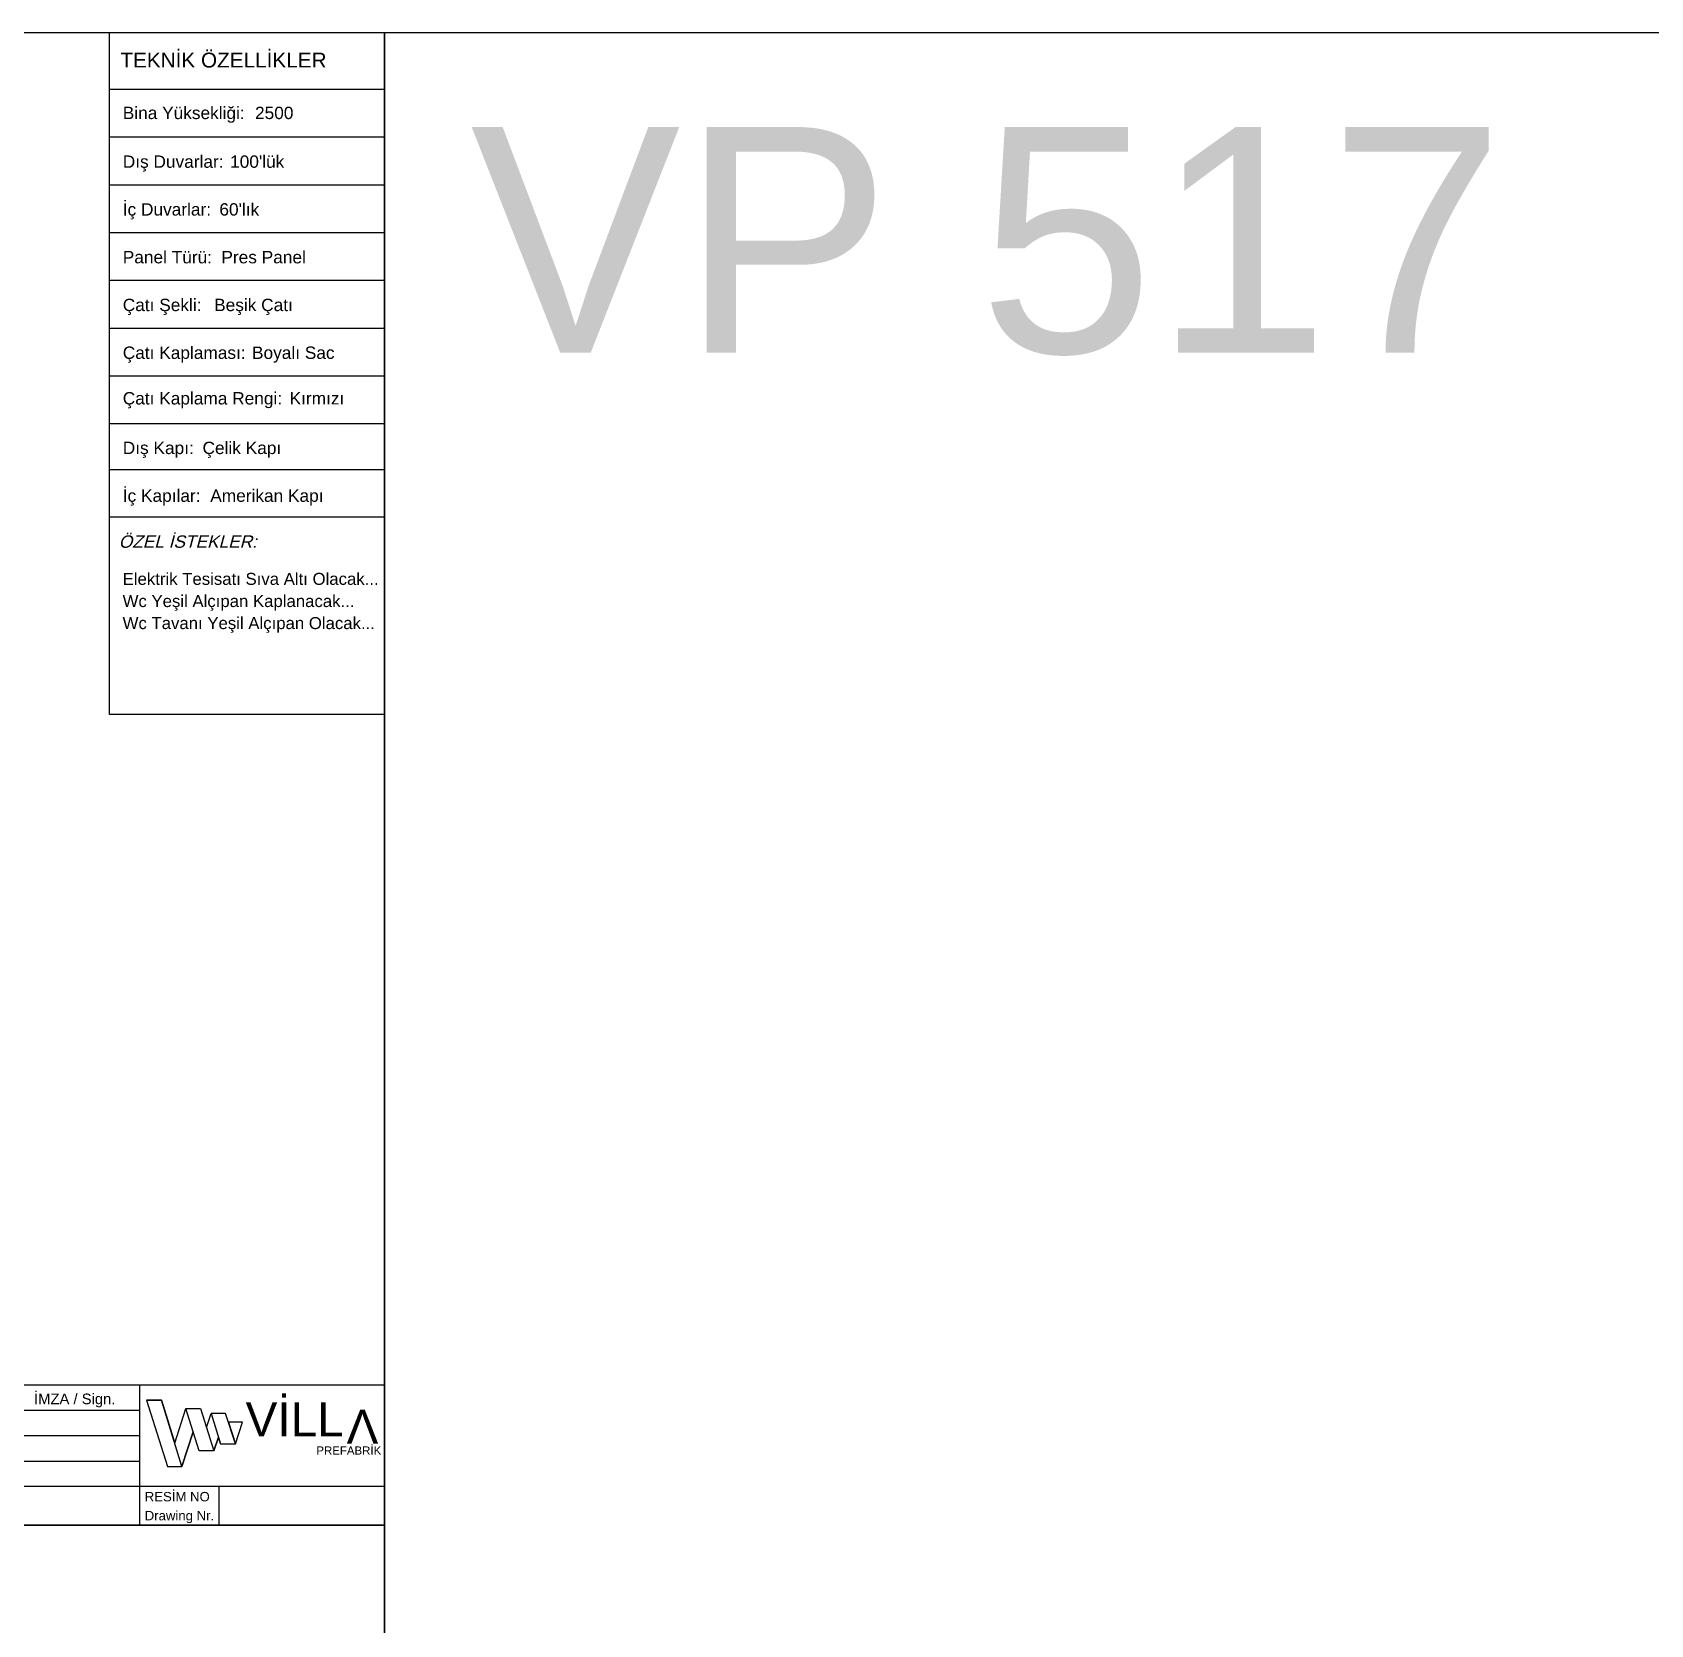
# Model space of a CAD drawing. Header units: millimetres. Extents: x 204298 to 220821, y -217696 to -203281.
# Drawn here: x 209637 to 210951, y -204672 to -203379 of the extents above; entities that cross this region are included whole.
import ezdxf

# ---------------------------------------------------------------- set-up
doc = ezdxf.new("R2010")
doc.units = ezdxf.units.MM
doc.header["$MEASUREMENT"] = 0
for name, color, linetype in [('1', 250, 'Continuous'), ('Block1', 255, 'Continuous'), ('ÖLÇÜLENDİRME', 121, 'Continuous')]:
    doc.layers.add(name, color=color, linetype=linetype)
doc.styles.get("Standard").update_dxf_attribs({"font": 'arial.ttf'})
doc.styles.add('YZ', font='arial.ttf', dxfattribs={"oblique": 15})

msp = doc.modelspace()

# ---------------------------------------------------------------- linework, layer by layer
at = {"linetype": 'Continuous', "lineweight": 25}
msp.add_line((209922.706, -204559.947), (209215.402, -204559.947), dxfattribs=at)
at = {"color": 254, "linetype": 'Continuous', "lineweight": 25, "ltscale": 1}
for p, q in [((209922.706, -204559.947), (209723.896, -204559.947)), ((209788.168, -204559.947), (209788.168, -204591.282))]:
    msp.add_line(p, q, dxfattribs=at)
at = {"color": 2}
for points in [[(209922.706, -204591.282), (208135.971, -204591.282), (208135.971, -203379.081), (209922.706, -203379.081)], [(209922.706, -203379.081), (220819.065, -203379.081), (220819.065, -210537.41), (209922.706, -210537.41)], [(209215.402, -204477.364), (209922.706, -204477.364), (209922.706, -204591.282), (209215.402, -204591.282)], [(209922.706, -205803.483), (208135.971, -205803.483), (208135.971, -204591.282), (209922.706, -204591.282)]]:
    msp.add_lwpolyline(points, close=True, dxfattribs=at)
msp.add_lwpolyline([(209729.644, -204489.987), (209746.545, -204543.649), (209758.314, -204543.649), (209741.691, -204489.987), (209729.644, -204489.987), (209741.691, -204489.987), (209752.475, -204524.802), (209761.403, -204496.698), (209773.465, -204496.698), (209784.204, -204531.098), (209772.288, -204531.098), (209767.419, -204515.709), (209758.314, -204543.649), (209767.419, -204515.709), (209761.403, -204496.698), (209773.465, -204496.698), (209778.301, -204512.189), (209782.144, -204500.814), (209789.646, -204525.365), (209788.005, -204519.993), (209784.204, -204531.098), (209788.005, -204519.993), (209789.646, -204525.365), (209801.709, -204525.365), (209807.446, -204507.724), (209796.001, -204507.724), (209801.709, -204525.365), (209793.765, -204500.814), (209782.144, -204500.814)])
at = {"layer": '1', "color": 7, "linetype": 'Continuous', "lineweight": 25, "ltscale": 1}
msp.add_line((209723.896, -204477.364), (209723.896, -204591.282), dxfattribs=at)
at = {"layer": '1', "color": 255, "linetype": 'Continuous', "lineweight": 25, "ltscale": 1, "flags": 128}
for points in [[(209215.402, -204498.01), (209390.89, -204498.01), (209534.527, -204498.01), (209593.045, -204498.01), (209723.896, -204498.01)], [(209215.402, -204518.656), (209390.89, -204518.656), (209534.527, -204518.656), (209593.045, -204518.656), (209723.896, -204518.656)], [(209215.402, -204539.301), (209390.89, -204539.301), (209534.527, -204539.301), (209593.045, -204539.301), (209723.896, -204539.301)]]:
    msp.add_lwpolyline(points, dxfattribs=at)
at = {"layer": 'Block1', "color": 1}
for p, q in [((209699.423, -203425.205), (209922.706, -203425.205)), ((209699.423, -203464.001), (209922.706, -203464.001)), ((209699.423, -203502.796), (209922.706, -203502.796)), ((209699.423, -203541.592), (209922.706, -203541.592)), ((209699.423, -203580.388), (209922.706, -203580.388)), ((209699.423, -203619.184), (209922.706, -203619.184)), ((209699.423, -203657.979), (209922.706, -203657.979)), ((209699.423, -203696.775), (209922.706, -203696.775)), ((209699.423, -203734.209), (209922.706, -203734.209)), ((209699.423, -203772.582), (209922.706, -203772.582))]:
    msp.add_line(p, q, dxfattribs=at)
msp.add_lwpolyline([(209699.423, -203379.081), (209922.706, -203379.081), (209922.706, -203933.169), (209699.423, -203933.169)], close=True, dxfattribs=at)

# ---------------------------------------------------------------- texts
at = {"attachment_point": 1}
for s, insert, char_height in [('{\\f@Arial Unicode MS|b0|i0|c162|p34;VİLL}', (209809.989, -204491.634), 27.72), ('{\\f@Arial Unicode MS|b0|i0|c162|p34;PREFABRİK}', (209867.451, -204527.437), 6.6528)]:
    msp.add_mtext_dynamic_manual_height_columns(s, width=1137.80697, gutter_width=12.5, heights=[297.917], dxfattribs=dict(at, insert=insert, char_height=char_height))
at = {"insert": (209917.825, -204525.285), "char_height": 27.72, "attachment_point": 1, "rotation": 180}
msp.add_mtext_dynamic_manual_height_columns('{\\f@Arial Unicode MS|b0|i0|c162|p34;V}', width=1137.80697, gutter_width=12.5, heights=[297.917], dxfattribs=at)
at = {"layer": '1', "color": 4, "lineweight": 25}
msp.add_text('TEKNİK ÖZELLİKLER', height=12.0454, dxfattribs=at).set_placement((209708.351, -203407.613))
at = {"layer": '1', "color": 0, "lineweight": 25}
for s, height, p in [('Bina Yüksekliği:', 10.03784, (209710.289, -203449.511)), ('2500', 10.0378, (209817.648, -203449.511)), ('Dış Duvarlar:  ', 10.03784, (209710.289, -203489.074)), ('Dış Duvarlar:  ', 10.03784, (209710.289, -203489.074)), ("100'lük ", 10.0378, (209797.432, -203489.074)), ('İç Duvarlar:  ', 10.03784, (209710.289, -203527.87)), ("60'lık", 10.0378, (209788.718, -203527.87)), ('Panel Türü: ', 10.03784, (209710.289, -203566.666)), ('Pres Panel', 10.0378, (209790.367, -203566.666)), ('Çatı Şekli:  ', 10.03784, (209710.289, -203605.461)), ('Beşik Çatı', 10.0378, (209784.479, -203605.461)), ('Çatı Kaplaması:  ', 10.03784, (209710.289, -203644.257)), ('Boyalı Sac', 10.0378, (209815.212, -203644.257)), ('Çatı Kaplama Rengi:  ', 10.03784, (209710.289, -203681.28)), ('Kırmızı', 10.0378, (209845.749, -203681.28)), ('Dış Kapı:  ', 10.03784, (209710.289, -203721.555)), ('Çelik Kapı', 10.0378, (209775.05, -203721.555)), ('İç Kapılar:  ', 10.03784, (209710.289, -203760.351)), ('Amerikan Kapı', 10.03784, (209781.322, -203760.351)), ('Elektrik Tesisatı Sıva Altı Olacak...', 9.7367, (209710.19, -203827.767)), ('Wc Yeşil Alçıpan Kaplanacak...', 9.7367, (209710.19, -203845.797)), ('Wc Tavanı Yeşil Alçıpan Olacak...', 9.7367, (209710.19, -203863.687)), ('İMZA / Sign.', 8.60235, (209638.239, -204493.132)), ('RESİM NO', 7.6465, (209728.118, -204572.061)), ('Drawing Nr.', 7.64653, (209728.118, -204587.46))]:
    msp.add_text(s, height=height, dxfattribs=at).set_placement(p)
at = {"layer": '1', "color": 0, "lineweight": 25, "style": 'YZ', "oblique": 15}
msp.add_text('ÖZEL İSTEKLER:', height=10.03784, dxfattribs=at).set_placement((209706.98, -203797.638))
at = {"layer": 'ÖLÇÜLENDİRME', "color": 2}
msp.add_text('VP 517', height=183.279, dxfattribs=at).set_placement((209992.46, -203639.256))

doc.saveas('drawing.dxf')
